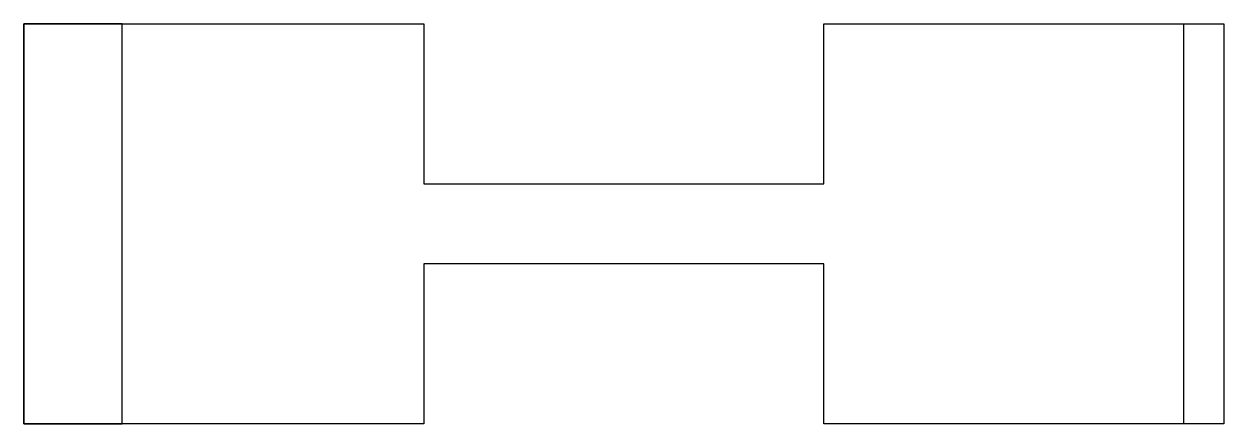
# Model space of a CAD drawing. Header units: millimetres. Extents: x 100.3 to 130.3, y 72.4 to 82.4.
import ezdxf

# ---------------------------------------------------------------- set-up
doc = ezdxf.new("R2010")
doc.units = ezdxf.units.MM
for name, color, linetype in [('DISTRIBUTIONS', 2, 'Continuous'), ('EXITS', 1, 'Continuous'), ('WALLS', 7, 'Continuous')]:
    doc.layers.add(name, color=color, linetype=linetype)

msp = doc.modelspace()

# ---------------------------------------------------------------- linework, layer by layer
at = {"layer": 'DISTRIBUTIONS'}
msp.add_lwpolyline([(100.313, 82.371), (100.313, 72.371), (102.767, 72.371), (102.767, 82.371)], close=True, dxfattribs=at)
at = {"layer": 'EXITS'}
msp.add_lwpolyline([(129.313, 72.371), (129.313, 82.371), (130.313, 82.371), (130.313, 72.371)], close=True, dxfattribs=at)
at = {"layer": 'WALLS'}
msp.add_lwpolyline([(120.313, 76.371), (110.313, 76.371), (110.313, 72.371), (100.313, 72.371), (100.313, 82.371), (110.313, 82.371), (110.313, 78.371), (120.313, 78.371), (120.313, 82.371), (130.313, 82.371), (130.313, 72.371), (120.313, 72.371)], close=True, dxfattribs=at)

doc.saveas('drawing.dxf')
